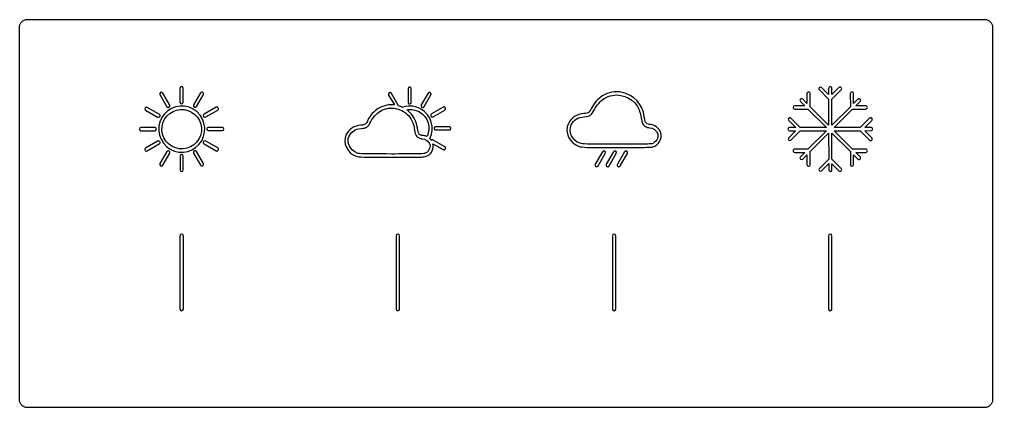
# Model space of a CAD drawing. Extents: x 30 to 180, y 119 to 178.
import ezdxf

# ---------------------------------------------------------------- set-up
doc = ezdxf.new("R2010")
doc.units = 0
doc.layers.add('Ebene_1', color=7, linetype='CONTINUOUS')

msp = doc.modelspace()

# ---------------------------------------------------------------- linework, layer by layer
at = {"layer": 'Ebene_1', "color": 1}
for p, q in [((30, 119.78286), (30, 177.21714)), ((31.196548, 178.41369), (178.80345, 178.41369)), ((31.196548, 178.41369), (31.196548, 178.41369)), ((180, 177.21714), (180, 119.78286)), ((178.80345, 118.58631), (31.196548, 118.58631))]:
    msp.add_line(p, q, dxfattribs=at)
at = {"layer": 'Ebene_1', "color": 7}
for p, q in [((54.993051, 168.05392), (54.993051, 168.05392)), ((154.97808, 168.03341), (154.97762, 168.03437)), ((51.65381, 166.82127), (52.723252, 164.96802)), ((51.856136, 167.19534), (51.856134, 167.19531)), ((53.155108, 165.21797), (52.085667, 167.07122)), ((54.743117, 167.80399), (54.743117, 165.6651)), ((55.242984, 165.6651), (55.242984, 167.80399)), ((57.917439, 167.08819), (56.847997, 165.23494)), ((57.281552, 164.985), (58.350994, 166.83825)), ((58.107864, 167.2123), (58.107864, 167.21231)), ((86.902688, 166.76202), (87.787907, 165.22879)), ((87.116642, 167.13469), (87.116128, 167.13422)), ((88.373953, 165.21482), (87.335773, 167.01316)), ((89.901432, 167.72131), (89.901432, 165.64495)), ((90.147011, 167.96914), (90.146951, 167.96771)), ((90.401851, 165.64505), (90.401851, 167.72141)), ((92.984465, 167.03022), (91.945769, 165.23188)), ((92.379249, 164.98088), (93.417429, 166.77922)), ((93.193905, 167.15145), (93.193795, 167.15122)), ((121.31348, 167.20375), (121.31354, 167.20389)), ((121.40604, 166.71145), (121.40604, 166.71139)), ((151.39464, 166.98795), (151.39517, 165.46866)), ((151.89485, 164.9679), (151.89585, 166.98793)), ((153.30323, 167.57084), (154.73002, 166.14405)), ((154.72899, 166.8515), (153.65618, 167.92534)), ((154.72699, 167.78375), (154.72899, 166.8515)), ((155.23019, 166.83555), (155.22819, 167.78278)), ((156.31746, 167.92437), (155.23019, 166.83555)), ((155.2307, 166.13017), (156.67144, 167.56987)), ((158.07894, 166.98696), (158.07994, 164.96797)), ((158.57964, 165.46873), (158.58017, 166.9875)), ((88.405492, 165.09702), (88.405492, 165.09802)), ((151.05255, 165.10584), (149.51311, 165.10684)), ((150.38386, 165.77608), (151.05255, 165.10584)), ((151.39517, 165.46866), (150.73681, 166.12908)), ((154.73002, 166.14405), (154.73602, 162.12001)), ((155.2367, 162.11697), (155.2307, 166.13017)), ((159.23697, 166.12812), (158.57964, 165.46873)), ((158.92278, 165.10487), (159.59147, 165.77512)), ((160.4617, 165.10587), (158.92278, 165.10487)), ((49.445212, 164.43074), (51.298458, 163.3613)), ((49.582933, 164.89659), (49.582933, 164.8966)), ((51.548393, 163.79314), (49.695147, 164.86259)), ((56.540462, 164.14236), (56.540462, 164.14236)), ((56.790396, 164.57526), (56.790396, 164.57526)), ((60.307955, 164.8796), (58.45641, 163.81015)), ((58.706346, 163.37831), (60.557891, 164.44775)), ((60.42017, 164.91361), (60.420171, 164.9136)), ((87.347129, 164.7611), (87.347122, 164.76073)), ((90.174842, 164.5556), (90.174857, 164.55557)), ((95.307358, 164.88858), (93.509017, 163.8504)), ((93.759677, 163.41752), (95.558015, 164.4557)), ((95.424206, 164.9199), (95.424148, 164.9204)), ((149.51414, 164.60661), (151.5502, 164.60661)), ((151.5502, 164.60661), (154.38516, 161.76389)), ((154.73602, 162.12001), (151.89485, 164.9679)), ((158.07994, 164.96797), (155.2367, 162.11697)), ((155.59068, 161.76447), (158.42461, 164.60565)), ((158.42461, 164.60565), (160.46067, 164.60565)), ((90.635312, 162.48305), (90.635841, 162.48205)), ((148.57673, 162.84516), (149.66349, 161.75737)), ((150.37094, 161.75789), (148.92968, 163.19811)), ((161.0441, 163.19778), (159.61679, 161.77047)), ((160.32528, 161.77151), (161.39859, 162.84482)), ((50.868303, 161.75629), (48.729419, 161.75629)), ((48.729419, 161.25642), (50.868303, 161.25642)), ((61.275385, 161.77329), (59.1365, 161.77329)), ((59.1365, 161.27342), (61.275385, 161.27342)), ((91.934426, 160.55892), (91.933897, 160.55892)), ((92.077065, 160.53152), (92.076536, 160.53152)), ((96.249902, 161.87466), (94.173063, 161.87356)), ((94.173087, 161.37416), (96.249963, 161.37416)), ((149.64902, 161.25563), (148.57673, 160.18231)), ((149.66349, 161.75737), (148.71729, 161.75537)), ((148.71833, 161.25463), (149.64902, 161.25563)), ((148.92968, 159.82936), (150.35854, 161.25666)), ((150.35854, 161.25666), (154.3831, 161.26166)), ((154.38516, 161.76389), (150.37094, 161.75789)), ((154.3831, 161.26166), (151.5502, 158.42101)), ((151.89484, 158.05972), (154.73756, 160.90967)), ((154.73756, 160.90967), (154.74356, 156.897)), ((155.24427, 156.88408), (155.23827, 160.90864)), ((155.23827, 160.90864), (158.07944, 158.05972)), ((155.58965, 161.26373), (159.60439, 161.26873)), ((158.42513, 158.42101), (155.58965, 161.26373)), ((159.61679, 161.77047), (155.59068, 161.76447)), ((159.60439, 161.26873), (161.0441, 159.82902)), ((160.31132, 161.26924), (161.25648, 161.27124)), ((161.39859, 160.18197), (160.31132, 161.26924)), ((161.25648, 161.77251), (160.32528, 161.77151)), ((51.29846, 159.65141), (49.445214, 158.58198)), ((49.695149, 158.14843), (51.548395, 159.21786)), ((51.410675, 159.68373), (51.410675, 159.68371)), ((58.456408, 159.23486), (60.307953, 158.16541)), ((58.555025, 159.7007), (58.555024, 159.70071)), ((60.55789, 158.59896), (58.706345, 159.6684)), ((93.746715, 159.25847), (95.307344, 158.35775)), ((95.558034, 158.79135), (93.759695, 159.82953)), ((52.723249, 158.04299), (51.653807, 156.19145)), ((52.085662, 155.9415), (53.155103, 157.79305)), ((52.913673, 158.16709), (52.913675, 158.16711)), ((55.010053, 157.61283), (55.010053, 157.61283)), ((56.847999, 157.81007), (57.917441, 155.95852)), ((57.052024, 158.18584), (57.052024, 158.18581)), ((58.350996, 156.20847), (57.281554, 158.06002)), ((119.87106, 158.01262), (118.76214, 156.0928)), ((119.195, 155.84337), (120.30391, 157.76319)), ((120.06705, 158.13645), (120.06712, 158.13652)), ((121.57128, 158.01262), (120.46237, 156.0928)), ((120.8953, 155.84337), (122.00422, 157.76319)), ((121.76735, 158.13645), (121.76734, 158.13652)), ((123.27151, 158.01262), (122.1626, 156.0928)), ((122.59553, 155.84337), (123.70444, 157.76319)), ((123.46764, 158.13645), (123.46757, 158.13652)), ((149.35446, 158.36571), (149.35446, 158.36518)), ((149.51361, 157.92076), (151.05201, 157.92129)), ((151.5502, 158.42101), (149.51363, 158.42201)), ((151.05201, 157.92129), (150.38384, 157.25156)), ((150.73679, 156.89906), (151.39515, 157.55949)), ((151.39515, 157.55949), (151.39462, 156.03968)), ((151.89484, 156.04072), (151.89484, 158.05972)), ((158.07944, 158.05972), (158.07944, 156.04072)), ((160.46118, 158.42201), (158.42513, 158.42101)), ((158.57967, 156.03968), (158.57914, 157.55897)), ((158.57914, 157.55897), (159.23698, 156.89906)), ((159.59148, 157.25156), (158.9233, 157.92129)), ((158.9233, 157.92129), (160.46119, 157.92076)), ((160.61983, 158.36518), (160.61983, 158.36571)), ((54.760119, 157.36291), (54.760119, 155.22402)), ((55.259986, 155.22402), (55.259986, 157.36291)), ((154.74356, 156.897), (153.30386, 155.45729)), ((153.65681, 155.10279), (154.74459, 156.19213)), ((154.74459, 156.19213), (154.74659, 155.24387)), ((156.67209, 155.45729), (155.24427, 156.88408)), ((155.2463, 155.24542), (155.2453, 156.17714)), ((155.2453, 156.17714), (156.31811, 155.10279)), ((54.740399, 145.05638), (54.740399, 133.76537)), ((55.002118, 145.3181), (55.002118, 145.3181)), ((55.263836, 133.76537), (55.263836, 145.05638)), ((88.068525, 145.05638), (88.068525, 133.76537)), ((88.330243, 145.3181), (88.330243, 145.3181)), ((88.591961, 133.76537), (88.591961, 145.05638)), ((121.39665, 145.05638), (121.39665, 133.76537)), ((121.65837, 145.3181), (121.65837, 145.3181)), ((121.92009, 133.76537), (121.92009, 145.05638)), ((154.72477, 145.05638), (154.72477, 133.76537)), ((154.98649, 145.3181), (154.98649, 145.3181)), ((155.24821, 133.76537), (155.24821, 145.05638))]:
    msp.add_line(p, q, dxfattribs=at)
at = {"layer": 'Ebene_1', "color": 1}
for points in [[(30, 177.21714), (30, 177.88003), (30.53366, 178.41369), (31.196548, 178.41369)], [(178.80345, 178.41369), (179.46634, 178.41369), (180, 177.88003), (180, 177.21714)], [(31.196548, 118.58631), (30.53366, 118.58631), (30, 119.11997), (30, 119.78286)], [(180, 119.78286), (180, 119.11997), (179.46634, 118.58631), (178.80345, 118.58631)]]:
    msp.add_open_spline(points, degree=3, dxfattribs=at)
at = {"layer": 'Ebene_1', "color": 7}
for points in [[(54.993051, 168.05392), (54.855033, 168.053884), (54.743156, 167.942008), (54.743117, 167.80399)], [(55.242984, 167.80399), (55.242945, 167.942008), (55.131069, 168.053883), (54.993051, 168.05392)], [(153.65618, 167.92534), (153.558618, 168.022569), (153.400792, 168.022569), (153.30323, 167.92534)], [(154.97762, 168.03437), (154.911099, 168.034538), (154.847254, 168.008187), (154.800216, 167.961151)], [(155.155151, 167.960003), (155.108225, 168.007027), (155.044512, 168.033439), (154.97808, 168.03341)], [(51.74392, 167.16301), (51.624713, 167.09349), (51.58438, 166.94053), (51.65381, 166.82127)], [(51.856134, 167.19531), (51.816704, 167.193552), (51.778251, 167.182484), (51.74392, 167.16301)], [(52.085667, 167.07122), (52.03853, 167.152408), (51.949882, 167.200345), (51.856136, 167.19534)], [(58.107864, 167.21231), (58.028163, 167.203853), (57.957348, 167.157696), (57.917439, 167.08819)], [(58.259184, 167.18), (58.213429, 167.206498), (58.160451, 167.217806), (58.107864, 167.2123)], [(58.375957, 167.028163), (58.358734, 167.092271), (58.316723, 167.146898), (58.259184, 167.18)], [(58.350994, 166.83825), (58.384198, 166.89573), (58.393179, 166.964055), (58.375957, 167.028163)], [(86.871148, 166.89742), (86.870401, 166.885024), (86.870578, 166.87259), (86.871678, 166.86022)], [(86.873248, 166.91602), (86.872316, 166.909848), (86.871616, 166.903644), (86.871148, 166.89742)], [(86.871678, 166.86022), (86.872969, 166.847669), (86.875209, 166.835233), (86.878378, 166.82302)], [(86.876348, 166.93462), (86.875081, 166.928461), (86.874047, 166.922257), (86.873248, 166.91602)], [(86.893418, 166.98782), (86.885758, 166.97078), (86.880033, 166.952935), (86.876348, 166.93462)], [(86.878378, 166.82302), (86.879883, 166.816924), (86.881618, 166.810886), (86.883578, 166.80492)], [(86.883578, 166.80492), (86.88559, 166.798971), (86.887824, 166.7931), (86.890278, 166.78732)], [(86.890278, 166.78732), (86.893936, 166.77866), (86.898079, 166.770213), (86.902688, 166.76202)], [(86.934238, 167.05032), (86.91758, 167.031647), (86.90382, 167.010579), (86.893418, 166.98782)], [(86.947148, 167.06422), (86.94267, 167.059752), (86.938364, 167.055115), (86.934238, 167.05032)], [(86.976088, 167.08802), (86.96586, 167.080822), (86.956186, 167.072866), (86.947148, 167.06422)], [(86.991588, 167.09832), (86.986295, 167.09508), (86.981125, 167.091644), (86.976088, 167.08802)], [(87.025178, 167.11482), (87.013585, 167.110167), (87.002357, 167.104651), (86.991588, 167.09832)], [(87.042748, 167.12182), (87.036805, 167.119709), (87.030944, 167.117374), (87.025178, 167.11482)], [(87.116128, 167.13422), (87.091186, 167.13377), (87.066452, 167.129591), (87.042748, 167.12182)], [(87.135242, 167.13416), (87.129051, 167.134567), (87.122846, 167.134744), (87.116642, 167.13469)], [(87.242213, 167.10316), (87.20934, 167.121405), (87.172776, 167.132001), (87.135242, 167.13416)], [(87.273733, 167.08246), (87.263762, 167.090144), (87.253226, 167.097063), (87.242213, 167.10316)], [(87.301633, 167.05766), (87.292964, 167.06661), (87.283638, 167.0749), (87.273733, 167.08246)], [(87.314043, 167.04316), (87.310092, 167.04815), (87.305953, 167.052986), (87.301633, 167.05766)], [(87.325423, 167.02866), (87.321809, 167.033632), (87.318013, 167.038468), (87.314043, 167.04316)], [(87.335773, 167.01316), (87.332517, 167.018454), (87.329064, 167.023624), (87.325423, 167.02866)], [(89.901961, 167.73031), (89.901731, 167.727313), (89.901554, 167.724313), (89.901432, 167.72131)], [(89.903561, 167.74891), (89.902796, 167.742732), (89.902263, 167.736528), (89.901961, 167.73031)], [(89.906661, 167.76751), (89.905394, 167.761351), (89.90436, 167.755147), (89.903561, 167.74891)], [(89.917011, 167.80321), (89.91268, 167.791583), (89.90922, 167.77965), (89.906661, 167.76751)], [(89.923711, 167.82081), (89.921257, 167.81503), (89.919023, 167.809159), (89.917011, 167.80321)], [(89.932511, 167.83791), (89.929359, 167.832325), (89.926424, 167.826621), (89.923711, 167.82081)], [(89.942311, 167.85391), (89.938845, 167.848701), (89.935576, 167.843364), (89.932511, 167.83791)], [(89.953161, 167.86941), (89.94935, 167.864382), (89.945731, 167.859212), (89.942311, 167.85391)], [(89.964541, 167.88391), (89.960571, 167.879218), (89.956775, 167.874382), (89.953161, 167.86941)], [(89.991931, 167.90981), (89.982162, 167.901878), (89.973006, 167.89322), (89.964541, 167.88391)], [(90.006401, 167.92121), (90.001439, 167.917589), (89.996613, 167.913786), (89.991931, 167.90981)], [(90.055491, 167.94861), (90.03815, 167.941351), (90.021682, 167.93216), (90.006401, 167.92121)], [(90.128351, 167.96671), (90.103292, 167.964378), (90.078728, 167.958276), (90.055491, 167.94861)], [(90.146951, 167.96771), (90.140741, 167.967608), (90.134536, 167.967274), (90.128351, 167.96671)], [(90.165611, 167.96861), (90.15942, 167.969017), (90.153215, 167.969194), (90.147011, 167.96914)], [(90.184211, 167.96661), (90.178038, 167.967508), (90.171834, 167.968176), (90.165611, 167.96861)], [(90.202811, 167.96261), (90.196664, 167.964179), (90.19046, 167.965513), (90.184211, 167.96661)], [(90.220911, 167.95861), (90.214929, 167.960167), (90.208892, 167.961501), (90.202811, 167.96261)], [(90.238481, 167.95261), (90.232701, 167.954827), (90.22684, 167.956828), (90.220911, 167.95861)], [(90.273101, 167.93661), (90.261985, 167.942817), (90.250412, 167.948166), (90.238481, 167.95261)], [(90.289111, 167.92661), (90.283902, 167.930144), (90.278562, 167.933479), (90.273101, 167.93661)], [(90.332001, 167.89091), (90.319081, 167.904373), (90.304695, 167.916348), (90.289111, 167.92661)], [(90.366111, 167.84651), (90.356439, 167.86254), (90.344997, 167.877434), (90.332001, 167.89091)], [(90.389371, 167.79531), (90.383568, 167.813197), (90.375765, 167.830372), (90.366111, 167.84651)], [(90.400751, 167.74001), (90.399058, 167.758814), (90.39524, 167.777365), (90.389371, 167.79531)], [(90.401851, 167.72141), (90.401716, 167.727622), (90.401349, 167.733826), (90.400751, 167.74001)], [(92.999965, 167.05292), (92.994386, 167.045643), (92.989212, 167.038065), (92.984465, 167.03022)], [(93.011845, 167.06792), (93.007695, 167.063073), (93.003732, 167.05807), (92.999965, 167.05292)], [(93.085745, 167.12422), (93.057811, 167.110235), (93.032745, 167.091139), (93.011845, 167.06792)], [(93.102815, 167.13222), (93.097026, 167.129769), (93.091332, 167.1271), (93.085745, 167.12422)], [(93.120385, 167.13922), (93.114442, 167.137109), (93.108581, 167.134774), (93.102815, 167.13222)], [(93.138485, 167.14422), (93.132391, 167.142781), (93.126354, 167.141113), (93.120385, 167.13922)], [(93.156585, 167.14822), (93.150504, 167.147111), (93.144467, 167.145777), (93.138485, 167.14422)], [(93.193795, 167.15122), (93.181334, 167.151149), (93.168896, 167.150146), (93.156585, 167.14822)], [(93.213035, 167.15092), (93.206667, 167.151341), (93.200286, 167.151518), (93.193905, 167.15145)], [(93.351529, 167.09972), (93.311571, 167.13034), (93.263301, 167.148185), (93.213035, 167.15092)], [(93.365999, 167.08732), (93.361335, 167.091636), (93.356508, 167.095772), (93.351529, 167.09972)], [(93.391819, 167.06042), (93.383894, 167.070017), (93.375263, 167.079008), (93.365999, 167.08732)], [(93.403199, 167.04592), (93.399585, 167.050892), (93.395789, 167.055728), (93.391819, 167.06042)], [(93.413549, 167.02992), (93.410304, 167.035383), (93.406851, 167.04072), (93.403199, 167.04592)], [(93.430619, 166.99632), (93.425782, 167.007934), (93.420076, 167.019165), (93.413549, 167.02992)], [(93.417429, 166.77922), (93.420398, 166.784616), (93.423166, 166.79012), (93.425729, 166.79572)], [(93.425729, 166.79572), (93.428554, 166.801484), (93.431156, 166.807355), (93.433529, 166.81332)], [(93.437319, 166.97872), (93.435307, 166.984669), (93.433073, 166.99054), (93.430619, 166.99632)], [(93.433529, 166.81332), (93.435657, 166.819279), (93.437559, 166.825317), (93.439229, 166.83142)], [(93.449729, 166.90532), (93.449278, 166.930269), (93.445095, 166.95501), (93.437319, 166.97872)], [(93.439229, 166.83142), (93.441009, 166.837228), (93.442577, 166.843098), (93.443929, 166.84902)], [(93.443929, 166.84902), (93.445196, 166.855179), (93.44623, 166.861383), (93.447029, 166.86762)], [(93.447029, 166.86762), (93.447794, 166.873798), (93.448327, 166.880002), (93.448629, 166.88622)], [(93.448629, 166.88622), (93.449239, 166.89257), (93.449606, 166.898942), (93.449729, 166.90532)], [(119.86427, 166.65493), (119.2552, 166.29798), (118.49359, 165.42393), (118.17345, 164.73981)], [(121.31354, 167.20389), (120.81797, 167.11019), (120.32489, 166.92483), (119.86427, 166.65493)], [(120.11832, 166.22365), (120.53065, 166.46525), (120.96944, 166.62892), (121.40604, 166.71145)], [(122.77843, 167.20075), (122.3076, 167.29915), (121.80904, 167.29755), (121.31348, 167.20375)], [(121.40604, 166.71139), (121.84263, 166.79389), (122.2766, 166.79499), (122.6765, 166.71139)], [(122.6765, 166.71139), (124.49301, 166.33165), (125.57027, 165.17346), (125.82758, 163.32348)], [(126.3232, 163.39249), (126.04254, 165.4103), (124.7627, 166.78594), (122.77843, 167.20075)], [(151.467681, 167.165688), (151.420628, 167.118538), (151.394336, 167.054561), (151.39464, 166.98795)], [(151.64527, 167.23909), (151.578659, 167.239259), (151.514735, 167.212837), (151.467681, 167.165688)], [(151.83905, 167.14709), (151.791564, 167.205318), (151.720406, 167.239101), (151.64527, 167.23909)], [(151.89585, 166.98793), (151.895965, 167.045968), (151.875884, 167.102238), (151.83905, 167.14709)], [(153.30323, 167.92534), (153.256056, 167.878418), (153.229532, 167.814626), (153.229532, 167.74809)], [(153.229532, 167.74809), (153.229532, 167.681554), (153.256056, 167.617762), (153.30323, 167.57084)], [(154.800216, 167.961151), (154.753178, 167.914114), (154.726825, 167.850271), (154.72699, 167.78375)], [(155.22819, 167.78278), (155.228357, 167.849212), (155.202077, 167.912979), (155.155151, 167.960003)], [(156.49445, 167.997807), (156.428041, 167.997807), (156.364361, 167.971385), (156.31746, 167.92437)], [(156.67144, 167.92437), (156.624539, 167.971385), (156.560859, 167.997807), (156.49445, 167.997807)], [(156.74434, 167.72232), (156.751686, 167.797209), (156.72491, 167.871423), (156.67144, 167.92437)], [(156.67144, 167.56987), (156.712698, 167.610685), (156.738472, 167.664582), (156.74434, 167.72232)], [(158.13524, 167.14613), (158.098584, 167.101207), (158.078681, 167.04494), (158.07894, 166.98696)], [(158.32954, 167.23813), (158.254221, 167.238298), (158.182841, 167.2045), (158.13524, 167.14613)], [(158.506947, 167.164907), (158.459909, 167.211946), (158.396063, 167.238298), (158.32954, 167.23813)], [(158.58017, 166.9875), (158.580338, 167.054023), (158.553986, 167.117869), (158.506947, 167.164907)], [(56.790396, 164.57526), (55.095074, 165.55406), (52.919702, 164.97117), (51.940907, 163.27585)], [(53.064998, 164.87622), (53.184211, 164.94574), (53.224545, 165.098708), (53.155108, 165.21797)], [(54.743117, 165.6651), (54.743161, 165.527086), (54.855037, 165.415216), (54.993051, 165.41518)], [(54.993051, 165.41518), (55.131065, 165.415217), (55.24294, 165.527086), (55.242984, 165.6651)], [(56.847997, 165.23494), (56.780007, 165.115616), (56.821, 164.963789), (56.939807, 164.8949)], [(86.651024, 165.19619), (86.184953, 165.10809), (85.720294, 164.93263), (85.287282, 164.6789)], [(87.787907, 165.22879), (87.417228, 165.27789), (87.034048, 165.26859), (86.651024, 165.19619)], [(88.386363, 165.18952), (88.382705, 165.19818), (88.378562, 165.206627), (88.373953, 165.21482)], [(88.393063, 165.17192), (88.391051, 165.177869), (88.388817, 165.18374), (88.386363, 165.18952)], [(88.398263, 165.15382), (88.396758, 165.159916), (88.395023, 165.165954), (88.393063, 165.17192)], [(88.401863, 165.13522), (88.400898, 165.141463), (88.399698, 165.147668), (88.398263, 165.15382)], [(88.404963, 165.11662), (88.404164, 165.122857), (88.40313, 165.129061), (88.401863, 165.13522)], [(88.405492, 165.09802), (88.405547, 165.104224), (88.40537, 165.110429), (88.404963, 165.11662)], [(89.041111, 164.8619), (88.840377, 164.9539), (88.628274, 165.0324), (88.405492, 165.09702)], [(90.130967, 165.05206), (89.759516, 165.04706), (89.391877, 164.98306), (89.041111, 164.8619)], [(89.901432, 165.64495), (89.901567, 165.638738), (89.901934, 165.632534), (89.902532, 165.62635)], [(89.902532, 165.62635), (89.904225, 165.607546), (89.908043, 165.588995), (89.913912, 165.57105)], [(89.913912, 165.57105), (89.919715, 165.553163), (89.927518, 165.535988), (89.937172, 165.51985)], [(89.937172, 165.51985), (89.943633, 165.509155), (89.950887, 165.49896), (89.958872, 165.48935)], [(89.958872, 165.48935), (89.974695, 165.469978), (89.993336, 165.45309), (90.014172, 165.43925)], [(90.014172, 165.43925), (90.035192, 165.425374), (90.058188, 165.414754), (90.082382, 165.40775)], [(90.082382, 165.40775), (90.088364, 165.406193), (90.094401, 165.404859), (90.100482, 165.40375)], [(90.100482, 165.40375), (90.118839, 165.399997), (90.13756, 165.39832), (90.156292, 165.39875)], [(90.175927, 165.05606), (90.16085, 165.056085), (90.145802, 165.054746), (90.130967, 165.05206)], [(90.156292, 165.39875), (90.162502, 165.398852), (90.168707, 165.399186), (90.174892, 165.39975)], [(90.174892, 165.39975), (90.199951, 165.402082), (90.224515, 165.408184), (90.247752, 165.41785)], [(91.899335, 164.59356), (91.375254, 164.89613), (90.781076, 165.05553), (90.175927, 165.05606)], [(90.247752, 165.41785), (90.27656, 165.429925), (90.30285, 165.447291), (90.325262, 165.46905)], [(90.325262, 165.46905), (90.338712, 165.481975), (90.350673, 165.496365), (90.360922, 165.51195)], [(90.360922, 165.51195), (90.367952, 165.522496), (90.37417, 165.533561), (90.379522, 165.54505)], [(90.379522, 165.54505), (90.381976, 165.55083), (90.38421, 165.556701), (90.386222, 165.56265)], [(90.386222, 165.56265), (90.38835, 165.568609), (90.390252, 165.574647), (90.391922, 165.58075)], [(90.391922, 165.58075), (90.393702, 165.586558), (90.39527, 165.592428), (90.396622, 165.59835)], [(90.396622, 165.59835), (90.399143, 165.610779), (90.400714, 165.623382), (90.401322, 165.63605)], [(90.401322, 165.63605), (90.401552, 165.639047), (90.401729, 165.642047), (90.401851, 165.64505)], [(91.919369, 165.16168), (91.91555, 165.143334), (91.913806, 165.124616), (91.914169, 165.10588)], [(91.914169, 165.10588), (91.914462, 165.087068), (91.916877, 165.06835), (91.921369, 165.05008)], [(91.924069, 165.17978), (91.922277, 165.173807), (91.920709, 165.16777), (91.919369, 165.16168)], [(91.921369, 165.05008), (91.924427, 165.037899), (91.928398, 165.025965), (91.933249, 165.01438)], [(91.930269, 165.19788), (91.927972, 165.191928), (91.925904, 165.18589), (91.924069, 165.17978)], [(91.937469, 165.21488), (91.934861, 165.209304), (91.932459, 165.203633), (91.930269, 165.19788)], [(91.933249, 165.01438), (91.935634, 165.008584), (91.938236, 165.00288), (91.941049, 164.99728)], [(91.945769, 165.23188), (91.942789, 165.22632), (91.94002, 165.220649), (91.937469, 165.21488)], [(118.6267, 164.52656), (118.87679, 165.06098), (119.68661, 165.97066), (120.11832, 166.22365)], [(149.51311, 165.10684), (149.375351, 165.10662), (149.26373, 164.994999), (149.26351, 164.85724)], [(150.38386, 166.13058), (150.336686, 166.083658), (150.310162, 166.019866), (150.310162, 165.95333)], [(150.310162, 165.95333), (150.310162, 165.886794), (150.336686, 165.823002), (150.38386, 165.77608)], [(150.57248, 166.20298), (150.502221, 166.206458), (150.433747, 166.180176), (150.38386, 166.13058)], [(150.73681, 166.12908), (150.693123, 166.173283), (150.634538, 166.199629), (150.57248, 166.20298)], [(159.42559, 166.20202), (159.355106, 166.205105), (159.286599, 166.178265), (159.23697, 166.12812)], [(159.59147, 166.12962), (159.54716, 166.173624), (159.487985, 166.199451), (159.42559, 166.20202)], [(159.665168, 165.95237), (159.665168, 166.018906), (159.638644, 166.082698), (159.59147, 166.12962)], [(159.59147, 165.77512), (159.638644, 165.822042), (159.665168, 165.885834), (159.665168, 165.95237)], [(160.7113, 164.85627), (160.71108, 164.994029), (160.599459, 165.10565), (160.4617, 165.10587)], [(49.353402, 164.77079), (49.285405, 164.651464), (49.326399, 164.499629), (49.445212, 164.43074)], [(49.582933, 164.8966), (49.488828, 164.901267), (49.400091, 164.852629), (49.353402, 164.77079)], [(49.695147, 164.86259), (49.660967, 164.882659), (49.622504, 164.894312), (49.582933, 164.89659)], [(51.665161, 163.641308), (51.647939, 163.705413), (51.605929, 163.760038), (51.548393, 163.79314)], [(51.640203, 163.4514), (51.673404, 163.508879), (51.682383, 163.577202), (51.665161, 163.641308)], [(52.373805, 163.02592), (53.217487, 164.48722), (55.079155, 164.98605), (56.540462, 164.14236)], [(52.723252, 164.96802), (52.756356, 164.910484), (52.810982, 164.868475), (52.875089, 164.851255)], [(52.875089, 164.851255), (52.939196, 164.834034), (53.00752, 164.843016), (53.064998, 164.87622)], [(56.540462, 164.14236), (58.001762, 163.29868), (58.500595, 161.43701), (57.656913, 159.97572)], [(58.089811, 159.72578), (59.068605, 161.4211), (58.485718, 163.59647), (56.790396, 164.57526)], [(56.939807, 164.8949), (57.059065, 164.825465), (57.212029, 164.865793), (57.281552, 164.985)], [(58.45641, 163.81015), (58.337603, 163.741261), (58.29661, 163.589434), (58.3646, 163.47011)], [(60.420171, 164.9136), (60.380599, 164.911323), (60.342136, 164.899669), (60.307955, 164.8796)], [(60.649701, 164.78949), (60.602564, 164.870678), (60.513916, 164.918615), (60.42017, 164.91361)], [(60.557891, 164.44775), (60.615427, 164.480852), (60.657437, 164.535477), (60.674659, 164.599582)], [(60.674659, 164.599582), (60.691881, 164.663688), (60.682902, 164.732011), (60.649701, 164.78949)], [(85.287282, 164.6789), (84.711139, 164.34126), (83.99982, 163.52304), (83.697716, 162.87746)], [(84.150426, 162.66665), (84.382479, 163.16253), (85.141227, 164.01373), (85.540004, 164.24743)], [(85.540004, 164.24743), (85.924716, 164.47285), (86.334892, 164.62574), (86.741998, 164.7027)], [(86.741998, 164.7027), (86.94555, 164.7412), (87.148509, 164.761), (87.347129, 164.7611)], [(87.347122, 164.76073), (87.54574, 164.76084), (87.740238, 164.74123), (87.926414, 164.70233)], [(87.926414, 164.70233), (88.275167, 164.62943), (88.592963, 164.52457), (88.882428, 164.39123)], [(88.882428, 164.39123), (88.894166, 164.382767), (88.906616, 164.375339), (88.919638, 164.36903)], [(88.919638, 164.36903), (89.735497, 163.97587), (90.314075, 163.34787), (90.632712, 162.48905)], [(89.712855, 164.4719), (89.8672, 164.5019), (90.016928, 164.5557), (90.174842, 164.5556)], [(91.153075, 162.49373), (90.876511, 163.32142), (90.385593, 163.99215), (89.712855, 164.4719)], [(90.174857, 164.55557), (90.692416, 164.55504), (91.200964, 164.4185), (91.649184, 164.15973)], [(91.649184, 164.15973), (92.992008, 163.38439), (93.48081, 161.72553), (92.830509, 160.34859)], [(93.256875, 160.05844), (94.068654, 161.67832), (93.488566, 163.67594), (91.899335, 164.59356)], [(91.941049, 164.99728), (91.949419, 164.980521), (91.959647, 164.964755), (91.971539, 164.95028)], [(91.971539, 164.95028), (91.975502, 164.945494), (91.979641, 164.940858), (91.983949, 164.93638)], [(91.983949, 164.93638), (91.988431, 164.931905), (91.993081, 164.927602), (91.997889, 164.92348)], [(91.997889, 164.92348), (92.002389, 164.919344), (92.007038, 164.915375), (92.011829, 164.91158)], [(92.011829, 164.91158), (92.016856, 164.907752), (92.022026, 164.904116), (92.027329, 164.90068)], [(92.027329, 164.90068), (92.048222, 164.887025), (92.071042, 164.876576), (92.095029, 164.86968)], [(92.095029, 164.86968), (92.101162, 164.867775), (92.107367, 164.866107), (92.113629, 164.86468)], [(92.113629, 164.86468), (92.119624, 164.863459), (92.125661, 164.862458), (92.131729, 164.86168)], [(92.131729, 164.86168), (92.137902, 164.860782), (92.144106, 164.860114), (92.150329, 164.85968)], [(92.150329, 164.85968), (92.169159, 164.858552), (92.188056, 164.859558), (92.206659, 164.86268)], [(92.206659, 164.86268), (92.218923, 164.864776), (92.231013, 164.867784), (92.242829, 164.87168)], [(92.242829, 164.87168), (92.254716, 164.875639), (92.266289, 164.880486), (92.277449, 164.88618)], [(92.277449, 164.88618), (92.283073, 164.888971), (92.288591, 164.891973), (92.293989, 164.89518)], [(92.293989, 164.89518), (92.310058, 164.905003), (92.324966, 164.91661), (92.338429, 164.92978)], [(92.338429, 164.92978), (92.347395, 164.938609), (92.355682, 164.948103), (92.363219, 164.95818)], [(92.363219, 164.95818), (92.368979, 164.965444), (92.374331, 164.973022), (92.379249, 164.98088)], [(93.389167, 163.669), (93.384363, 163.631619), (93.388072, 163.593636), (93.400017, 163.55789)], [(93.392767, 163.6871), (93.391345, 163.681113), (93.390144, 163.675076), (93.389167, 163.669)], [(93.403117, 163.7233), (93.398762, 163.711511), (93.395302, 163.69941), (93.392767, 163.6871)], [(93.400017, 163.55789), (93.402029, 163.551941), (93.404263, 163.54607), (93.406717, 163.54029)], [(93.410317, 163.7404), (93.407706, 163.734791), (93.405305, 163.729087), (93.403117, 163.7233)], [(93.406717, 163.54029), (93.416185, 163.51713), (93.429075, 163.495523), (93.444957, 163.47619)], [(93.419117, 163.7569), (93.415979, 163.751512), (93.413044, 163.746008), (93.410317, 163.7404)], [(93.428917, 163.7734), (93.42544, 163.768027), (93.422171, 163.762523), (93.419117, 163.7569)], [(93.479047, 163.8292), (93.459626, 163.813227), (93.442726, 163.794415), (93.428917, 163.7734)], [(93.509017, 163.8504), (93.498521, 163.844077), (93.488504, 163.836992), (93.479047, 163.8292)], [(95.332678, 164.90098), (95.324011, 164.897326), (95.315558, 164.893186), (95.307358, 164.88858)], [(95.368338, 164.91288), (95.35617, 164.909814), (95.344249, 164.905836), (95.332678, 164.90098)], [(95.405548, 164.91988), (95.392986, 164.918491), (95.380547, 164.91615), (95.368338, 164.91288)], [(95.424148, 164.9204), (95.417944, 164.920458), (95.411739, 164.920284), (95.405548, 164.91988)], [(95.442806, 164.9199), (95.436608, 164.920131), (95.430404, 164.920131), (95.424206, 164.9199)], [(95.461406, 164.9179), (95.455233, 164.918798), (95.449029, 164.919466), (95.442806, 164.9199)], [(95.498616, 164.9109), (95.486407, 164.91417), (95.473968, 164.916511), (95.461406, 164.9179)], [(95.516186, 164.9049), (95.510406, 164.907117), (95.504545, 164.909118), (95.498616, 164.9109)], [(95.533256, 164.8979), (95.527654, 164.900443), (95.52196, 164.902777), (95.516186, 164.9049)], [(95.550326, 164.8899), (95.544739, 164.89278), (95.539045, 164.895449), (95.533256, 164.8979)], [(95.566336, 164.8799), (95.561127, 164.883434), (95.555787, 164.886769), (95.550326, 164.8899)], [(95.558015, 164.4557), (95.574059, 164.465366), (95.588966, 164.476805), (95.602455, 164.4898)], [(95.581316, 164.869), (95.576459, 164.872817), (95.571462, 164.876453), (95.566336, 164.8799)], [(95.609736, 164.8442), (95.600901, 164.85317), (95.5914, 164.861461), (95.581316, 164.869)], [(95.602455, 164.4898), (95.606923, 164.494105), (95.611229, 164.498575), (95.615365, 164.5032)], [(95.643846, 164.7998), (95.634174, 164.81583), (95.622732, 164.830724), (95.609736, 164.8442)], [(95.615365, 164.5032), (95.623664, 164.512455), (95.631262, 164.522315), (95.638095, 164.5327)], [(95.638095, 164.5327), (95.641572, 164.538073), (95.644841, 164.543577), (95.647895, 164.5492)], [(95.652646, 164.7833), (95.649919, 164.788908), (95.646984, 164.794412), (95.643846, 164.7998)], [(95.647895, 164.5492), (95.654059, 164.559987), (95.659411, 164.571218), (95.663905, 164.5828)], [(95.672276, 164.7306), (95.667735, 164.748849), (95.66115, 164.766527), (95.652646, 164.7833)], [(95.663905, 164.5828), (95.666033, 164.588759), (95.667935, 164.594797), (95.669605, 164.6009)], [(95.669605, 164.6009), (95.673121, 164.612921), (95.675728, 164.625189), (95.677405, 164.6376)], [(95.678476, 164.6939), (95.677324, 164.70627), (95.675252, 164.718538), (95.672276, 164.7306)], [(95.677405, 164.6376), (95.67817, 164.643778), (95.678703, 164.649982), (95.679005, 164.6562)], [(95.679005, 164.6562), (95.679778, 164.668762), (95.679601, 164.681365), (95.678476, 164.6939)], [(117.0065, 163.90068), (115.89518, 163.81668), (115.06938, 163.2917), (114.62085, 162.36514)], [(117.73114, 164.08262), (117.58843, 163.98066), (117.3888, 163.92959), (117.0065, 163.90068)], [(117.0441, 163.40196), (117.4561, 163.43316), (117.76608, 163.49146), (118.02283, 163.67488)], [(118.17345, 164.73981), (118.00074, 164.37076), (117.87384, 164.18458), (117.73114, 164.08262)], [(118.02283, 163.67488), (118.27958, 163.85831), (118.44269, 164.13334), (118.6267, 164.52656)], [(149.26351, 164.85724), (149.263342, 164.790717), (149.289694, 164.726871), (149.336733, 164.679833)], [(149.336733, 164.679833), (149.383771, 164.632794), (149.447617, 164.606442), (149.51414, 164.60661)], [(160.46067, 164.60565), (160.527191, 164.605482), (160.591036, 164.631833), (160.638074, 164.678869)], [(160.638074, 164.678869), (160.685112, 164.725906), (160.711465, 164.789749), (160.7113, 164.85627)], [(51.940907, 163.27585), (50.962112, 161.58053), (51.545003, 159.40515), (53.240325, 158.42636)], [(51.298458, 163.3613), (51.417716, 163.291865), (51.57068, 163.332193), (51.640203, 163.4514)], [(53.490259, 158.85926), (52.028951, 159.70294), (51.530119, 161.56461), (52.373805, 163.02592)], [(58.3646, 163.47011), (58.397704, 163.412574), (58.45233, 163.370565), (58.516437, 163.353345)], [(58.516437, 163.353345), (58.580544, 163.336124), (58.648868, 163.345106), (58.706346, 163.37831)], [(82.617679, 162.1018), (81.572619, 162.0228), (80.79104, 161.52571), (80.36872, 160.65331)], [(83.287921, 162.26768), (83.157857, 162.17478), (82.97485, 162.12881), (82.617679, 162.1018)], [(83.697716, 162.87746), (83.536299, 162.53253), (83.417988, 162.36061), (83.287921, 162.26768)], [(83.578883, 161.86308), (83.822996, 162.03749), (83.977703, 162.29756), (84.150426, 162.66665)], [(90.632712, 162.48905), (90.633506, 162.48705), (90.634612, 162.48505), (90.635312, 162.48305)], [(90.635841, 162.48205), (90.651771, 162.43885), (90.665671, 162.39415), (90.680281, 162.34975)], [(90.680281, 162.34975), (90.694911, 162.30485), (90.709351, 162.25995), (90.722651, 162.21385)], [(90.722651, 162.21385), (90.733311, 162.17725), (90.743311, 162.14015), (90.753141, 162.10274)], [(90.753141, 162.10274), (90.763431, 162.06324), (90.772721, 162.02274), (90.782081, 161.98234)], [(91.258496, 162.12785), (91.227756, 162.25291), (91.192746, 162.37499), (91.153075, 162.49373)], [(91.284846, 162.02089), (91.276746, 162.05699), (91.267406, 162.09229), (91.258496, 162.12785)], [(91.345826, 161.69222), (91.328576, 161.80385), (91.308666, 161.91361), (91.284846, 162.02089)], [(93.444957, 163.47619), (93.448908, 163.4712), (93.453047, 163.466364), (93.457367, 163.46169)], [(93.457367, 163.46169), (93.461694, 163.457394), (93.466177, 163.453258), (93.470807, 163.44929)], [(93.470807, 163.44929), (93.475471, 163.444974), (93.480298, 163.440838), (93.485277, 163.43689)], [(93.485277, 163.43689), (93.490304, 163.433062), (93.495474, 163.429426), (93.500777, 163.42599)], [(93.500777, 163.42599), (93.511329, 163.419133), (93.522384, 163.413082), (93.533847, 163.40789)], [(93.533847, 163.40789), (93.539446, 163.405348), (93.545136, 163.403013), (93.550907, 163.40089)], [(93.550907, 163.40089), (93.556687, 163.398673), (93.562548, 163.396672), (93.568477, 163.39489)], [(93.568477, 163.39489), (93.574624, 163.393321), (93.580828, 163.391987), (93.587077, 163.39089)], [(93.587077, 163.39089), (93.605434, 163.387137), (93.624155, 163.38546), (93.642887, 163.38589)], [(93.642887, 163.38589), (93.649091, 163.385836), (93.655296, 163.386013), (93.661487, 163.38642)], [(93.661487, 163.38642), (93.667722, 163.387186), (93.673927, 163.388187), (93.680087, 163.38942)], [(93.680087, 163.38942), (93.686336, 163.390517), (93.69254, 163.391851), (93.698687, 163.39342)], [(93.698687, 163.39342), (93.704781, 163.394859), (93.710818, 163.396527), (93.716787, 163.39842)], [(93.716787, 163.39842), (93.731651, 163.403427), (93.746011, 163.409822), (93.759677, 163.41752)], [(114.62085, 162.36514), (113.97606, 161.03318), (114.79156, 159.31689), (116.25833, 158.85175)], [(116.41044, 159.32863), (115.23558, 159.70119), (114.57436, 161.12458), (115.06939, 162.14718)], [(115.06939, 162.14718), (115.44971, 162.93282), (116.06084, 163.32762), (117.0441, 163.40196)], [(125.82758, 163.32348), (125.85388, 163.13454), (125.89048, 162.93967), (125.9311, 162.76981)], [(125.9311, 162.76981), (125.9717, 162.59995), (126.0065, 162.46915), (126.06598, 162.35416)], [(126.06598, 162.35416), (126.16398, 162.16471), (126.32412, 162.01992), (126.50516, 161.91028)], [(126.4189, 162.88587), (126.3824, 163.03861), (126.347, 163.22158), (126.3232, 163.39249)], [(126.5099, 162.58315), (126.5029, 162.59775), (126.4555, 162.73313), (126.4189, 162.88587)], [(126.76399, 162.3369), (126.64577, 162.4085), (126.54754, 162.51036), (126.5099, 162.58315)], [(127.10435, 162.22554), (127.01935, 162.22571), (126.88222, 162.26524), (126.76399, 162.3369)], [(128.86262, 160.91273), (128.66023, 161.66438), (127.89965, 162.2236), (127.10435, 162.22554)], [(148.57673, 163.19811), (148.479501, 163.100548), (148.479501, 162.942722), (148.57673, 162.84516)], [(148.76535, 163.27201), (148.694866, 163.275095), (148.626359, 163.248255), (148.57673, 163.19811)], [(148.92968, 163.19811), (148.885993, 163.242313), (148.827408, 163.268659), (148.76535, 163.27201)], [(161.23271, 163.27168), (161.162229, 163.274762), (161.093727, 163.247922), (161.0441, 163.19778)], [(161.39859, 163.19778), (161.354514, 163.242335), (161.295312, 163.26871), (161.23271, 163.27168)], [(161.39859, 162.84482), (161.495826, 162.942383), (161.495826, 163.100217), (161.39859, 163.19778)], [(48.729419, 161.75629), (48.591397, 161.756253), (48.479519, 161.644372), (48.479486, 161.50635)], [(48.479486, 161.50635), (48.479525, 161.368332), (48.591401, 161.256457), (48.729419, 161.25642)], [(51.118237, 161.50635), (51.118204, 161.644372), (51.006325, 161.756254), (50.868303, 161.75629)], [(50.868303, 161.25642), (51.006321, 161.256456), (51.118198, 161.368332), (51.118237, 161.50635)], [(59.1365, 161.77329), (58.998478, 161.773253), (58.8866, 161.661372), (58.886567, 161.52335)], [(58.886567, 161.52335), (58.886606, 161.385332), (58.998482, 161.273457), (59.1365, 161.27342)], [(61.525317, 161.52335), (61.525284, 161.661371), (61.413406, 161.773253), (61.275385, 161.77329)], [(61.275385, 161.27342), (61.413402, 161.273457), (61.525278, 161.385333), (61.525317, 161.52335)], [(80.36872, 160.65331), (79.759991, 159.39584), (80.529603, 157.78), (81.912813, 157.34137)], [(80.818329, 160.43629), (81.172429, 161.16777), (81.737383, 161.5333), (82.654392, 161.60263)], [(82.654392, 161.60263), (83.041258, 161.63193), (83.334771, 161.68863), (83.578883, 161.86308)], [(90.782081, 161.98234), (90.813541, 161.84762), (90.840491, 161.70887), (90.861141, 161.56479)], [(90.861141, 161.56479), (90.862241, 161.55779), (90.863741, 161.55119), (90.864741, 161.54409)], [(90.864741, 161.54409), (90.889451, 161.36654), (90.924731, 161.18182), (90.962931, 161.02216)], [(90.962931, 161.02216), (91.001121, 160.8625), (91.032191, 160.74081), (91.089536, 160.62993)], [(91.089536, 160.62993), (91.183206, 160.44879), (91.335001, 160.31061), (91.506565, 160.20671)], [(91.360806, 161.61262), (91.357006, 161.63992), (91.350006, 161.66522), (91.345826, 161.69222)], [(91.450206, 161.13823), (91.416106, 161.28083), (91.382996, 161.4531), (91.360806, 161.61262)], [(91.534436, 160.85918), (91.529036, 160.86968), (91.484296, 160.99564), (91.450206, 161.13823)], [(91.622286, 160.74756), (91.582016, 160.78706), (91.551116, 160.82696), (91.534436, 160.85918)], [(91.766982, 160.63542), (91.712602, 160.66832), (91.662559, 160.70802), (91.622286, 160.74756)], [(91.933897, 160.55892), (91.879557, 160.57672), (91.821221, 160.60252), (91.766982, 160.63542)], [(92.076536, 160.53152), (92.038856, 160.5316), (91.988716, 160.54152), (91.934426, 160.55892)], [(92.28584, 160.51292), (92.21739, 160.52432), (92.147876, 160.53132), (92.077065, 160.53152)], [(92.830509, 160.34859), (92.65935, 160.43219), (92.475782, 160.48817), (92.28584, 160.51292)], [(93.927053, 161.63746), (93.926646, 161.631269), (93.926469, 161.625064), (93.926524, 161.61886)], [(93.926524, 161.61886), (93.926659, 161.612648), (93.927026, 161.606444), (93.927624, 161.60026)], [(93.928653, 161.65656), (93.927876, 161.650216), (93.927342, 161.643845), (93.927053, 161.63746)], [(93.927624, 161.60026), (93.928257, 161.59403), (93.929125, 161.587825), (93.930224, 161.58166)], [(93.958113, 161.74496), (93.94284, 161.7176), (93.932847, 161.687612), (93.928653, 161.65656)], [(93.930224, 161.58166), (93.931201, 161.575584), (93.932402, 161.569547), (93.933824, 161.56356)], [(93.933824, 161.56356), (93.936882, 161.551379), (93.940853, 161.539445), (93.945704, 161.52786)], [(93.945704, 161.52786), (93.950541, 161.516246), (93.956247, 161.505015), (93.962774, 161.49426)], [(93.990663, 161.79096), (93.978114, 161.776902), (93.967195, 161.761471), (93.958113, 161.74496)], [(93.962774, 161.49426), (93.969235, 161.483565), (93.976489, 161.47337), (93.984474, 161.46376)], [(93.984474, 161.46376), (94.01674, 161.425), (94.059973, 161.396903), (94.108497, 161.38316)], [(94.003573, 161.80386), (93.999114, 161.799719), (93.994808, 161.795416), (93.990663, 161.79096)], [(94.032513, 161.82816), (94.022267, 161.820802), (94.012593, 161.812678), (94.003573, 161.80386)], [(94.048523, 161.83846), (94.043058, 161.835231), (94.037717, 161.831795), (94.032513, 161.82816)], [(94.064533, 161.84746), (94.059088, 161.844657), (94.053748, 161.841655), (94.048523, 161.83846)], [(94.117763, 161.86656), (94.099354, 161.862227), (94.081497, 161.855819), (94.064533, 161.84746)], [(94.108497, 161.38316), (94.129542, 161.377353), (94.151256, 161.374327), (94.173087, 161.37416)], [(94.135863, 161.87056), (94.129782, 161.869451), (94.123745, 161.868117), (94.117763, 161.86656)], [(94.154463, 161.87256), (94.14824, 161.872126), (94.142036, 161.871458), (94.135863, 161.87056)], [(94.173063, 161.87356), (94.166853, 161.873458), (94.160648, 161.873124), (94.154463, 161.87256)], [(96.296412, 161.86966), (96.281099, 161.872776), (96.265528, 161.87445), (96.249902, 161.87466)], [(96.249963, 161.37416), (96.268596, 161.374426), (96.287141, 161.376773), (96.305253, 161.38116)], [(96.332062, 161.85966), (96.320442, 161.86387), (96.308526, 161.867212), (96.296412, 161.86966)], [(96.305253, 161.38116), (96.311347, 161.382599), (96.317384, 161.384267), (96.323353, 161.38616)], [(96.323353, 161.38616), (96.329296, 161.388271), (96.335157, 161.390606), (96.340923, 161.39316)], [(96.349632, 161.85266), (96.343866, 161.855214), (96.338005, 161.857549), (96.332062, 161.85966)], [(96.340923, 161.39316), (96.346712, 161.395611), (96.352406, 161.39828), (96.357993, 161.40116)], [(96.382702, 161.83456), (96.37215, 161.841417), (96.361095, 161.847468), (96.349632, 161.85266)], [(96.357993, 161.40116), (96.363617, 161.403951), (96.369135, 161.406953), (96.374533, 161.41016)], [(96.374533, 161.41016), (96.379998, 161.413389), (96.385339, 161.416825), (96.390543, 161.42046)], [(96.425592, 161.79886), (96.412672, 161.812323), (96.398286, 161.824298), (96.382702, 161.83456)], [(96.390543, 161.42046), (96.395505, 161.424081), (96.400331, 161.427884), (96.405013, 161.43186)], [(96.405013, 161.43186), (96.414782, 161.439792), (96.423938, 161.44845), (96.432403, 161.45776)], [(96.449882, 161.76996), (96.442525, 161.780192), (96.434405, 161.789853), (96.425592, 161.79886)], [(96.432403, 161.45776), (96.449061, 161.476433), (96.462821, 161.497501), (96.473223, 161.52026)], [(96.460232, 161.75446), (96.456976, 161.759754), (96.453523, 161.764924), (96.449882, 161.76996)], [(96.477272, 161.72086), (96.472445, 161.732473), (96.466749, 161.743704), (96.460232, 161.75446)], [(96.473223, 161.52026), (96.475845, 161.526033), (96.478247, 161.531904), (96.480423, 161.53786)], [(96.488652, 161.68516), (96.485757, 161.697328), (96.481953, 161.709261), (96.477272, 161.72086)], [(96.480423, 161.53786), (96.48272, 161.543812), (96.484788, 161.54985), (96.486623, 161.55596)], [(96.486623, 161.55596), (96.488201, 161.561775), (96.489569, 161.567646), (96.490723, 161.57356)], [(96.492752, 161.66706), (96.49161, 161.673142), (96.490242, 161.679179), (96.488652, 161.68516)], [(96.490723, 161.57356), (96.493387, 161.585812), (96.495125, 161.598247), (96.495923, 161.61076)], [(96.494852, 161.64846), (96.494384, 161.654684), (96.493684, 161.660888), (96.492752, 161.66706)], [(96.496452, 161.62986), (96.49615, 161.636078), (96.495617, 161.642282), (96.494852, 161.64846)], [(96.495923, 161.61076), (96.496343, 161.617118), (96.496519, 161.623489), (96.496452, 161.62986)], [(126.50516, 161.91028), (126.68619, 161.80064), (126.88915, 161.72561), (127.10275, 161.7252)], [(127.10275, 161.7252), (127.64681, 161.7232), (128.24984, 161.26986), (128.38106, 160.78255)], [(128.38106, 160.78255), (128.54545, 160.17207), (128.1095, 159.41996), (127.48859, 159.25171)], [(127.61882, 158.76861), (128.52775, 159.0149), (129.1062, 160.00818), (128.86262, 160.91273)], [(148.46821, 161.50526), (148.468043, 161.438826), (148.494324, 161.375057), (148.541253, 161.328033)], [(148.71729, 161.75537), (148.579535, 161.754863), (148.468149, 161.643016), (148.46821, 161.50526)], [(148.541253, 161.328033), (148.588181, 161.28101), (148.651896, 161.254598), (148.71833, 161.25463)], [(161.433897, 161.699287), (161.386856, 161.746329), (161.323006, 161.77268), (161.25648, 161.77251)], [(161.25648, 161.27124), (161.323004, 161.27107), (161.386853, 161.29742), (161.433894, 161.344459)], [(161.433894, 161.344459), (161.480935, 161.391498), (161.507288, 161.455346), (161.50712, 161.52187)], [(161.50712, 161.52187), (161.50729, 161.588396), (161.480939, 161.652246), (161.433897, 161.699287)], [(51.410675, 159.68371), (51.371245, 159.681952), (51.332791, 159.670884), (51.29846, 159.65141)], [(51.640205, 159.55961), (51.593068, 159.640798), (51.504421, 159.688735), (51.410675, 159.68373)], [(51.548395, 159.21786), (51.605934, 159.250962), (51.647945, 159.305589), (51.665168, 159.369697)], [(51.665168, 159.369697), (51.68239, 159.433805), (51.673409, 159.50213), (51.640205, 159.55961)], [(53.240325, 158.42636), (54.935647, 157.44756), (57.111016, 158.03046), (58.089811, 159.72578)], [(57.656913, 159.97572), (56.813226, 158.51441), (54.951558, 158.01558), (53.490259, 158.85926)], [(58.364598, 159.57659), (58.3314, 159.519112), (58.322423, 159.450791), (58.339645, 159.386688)], [(58.339645, 159.386688), (58.356867, 159.322585), (58.398875, 159.267962), (58.456408, 159.23486)], [(58.555024, 159.70071), (58.475322, 159.692254), (58.404507, 159.646096), (58.364598, 159.57659)], [(58.706345, 159.6684), (58.66059, 159.694898), (58.607612, 159.706206), (58.555025, 159.7007)], [(82.064247, 157.81785), (80.972955, 158.16391), (80.359357, 159.48818), (80.818329, 160.43629)], [(91.506565, 160.20671), (91.63524, 160.12881), (91.776212, 160.06984), (91.924628, 160.04496)], [(91.924628, 160.04496), (91.974098, 160.03696), (92.024488, 160.03216), (92.075522, 160.03206)], [(92.075522, 160.03206), (92.577222, 160.03006), (93.136186, 159.60891), (93.256847, 159.16079)], [(93.256847, 159.16079), (93.408329, 158.59825), (93.005117, 157.90102), (92.432606, 157.74589)], [(92.563324, 157.26324), (93.413017, 157.49348), (93.955191, 158.41075), (93.746715, 159.25847)], [(93.485285, 159.80936), (93.418365, 159.90006), (93.340743, 159.98194), (93.256875, 160.05844)], [(93.542125, 159.84296), (93.521776, 159.834322), (93.502663, 159.823024), (93.485285, 159.80936)], [(93.559695, 159.84896), (93.553766, 159.847178), (93.547905, 159.845177), (93.542125, 159.84296)], [(93.577795, 159.85396), (93.571701, 159.852521), (93.565664, 159.850853), (93.559695, 159.84896)], [(93.633605, 159.86196), (93.61476, 159.861406), (93.596037, 159.858722), (93.577795, 159.85396)], [(93.652205, 159.86143), (93.646014, 159.861837), (93.639809, 159.862014), (93.633605, 159.86196)], [(93.707495, 159.85143), (93.689499, 159.85683), (93.670952, 159.860185), (93.652205, 159.86143)], [(93.743155, 159.83853), (93.731612, 159.843727), (93.719691, 159.848039), (93.707495, 159.85143)], [(93.759695, 159.82953), (93.754297, 159.832737), (93.748779, 159.835739), (93.743155, 159.83853)], [(117.54602, 159.20001), (116.79877, 159.22201), (116.63788, 159.25651), (116.41044, 159.32863)], [(122.03186, 159.17171), (119.59654, 159.17371), (118.29326, 159.17771), (117.54602, 159.20001)], [(126.00481, 159.19211), (125.08911, 159.17751), (123.7659, 159.17011), (122.03186, 159.17171)], [(127.07138, 159.22031), (126.81827, 159.20911), (126.46267, 159.19931), (126.00481, 159.19211)], [(127.48859, 159.25171), (127.50829, 159.25771), (127.32449, 159.23151), (127.07138, 159.22031)], [(148.57673, 160.18231), (148.479501, 160.084748), (148.479501, 159.926922), (148.57673, 159.82936)], [(148.57673, 159.82936), (148.674292, 159.732131), (148.832118, 159.732131), (148.92968, 159.82936)], [(161.0441, 159.82902), (161.091022, 159.781849), (161.154811, 159.755327), (161.221345, 159.755327)], [(161.221345, 159.755327), (161.287879, 159.755327), (161.351668, 159.781849), (161.39859, 159.82902)], [(161.39859, 159.82902), (161.495819, 159.926582), (161.495819, 160.084408), (161.39859, 160.18197)], [(49.328441, 158.430143), (49.311219, 158.366035), (49.3202, 158.29771), (49.353404, 158.24023)], [(49.445214, 158.58198), (49.387675, 158.548878), (49.345664, 158.494251), (49.328441, 158.430143)], [(49.353404, 158.24023), (49.386508, 158.182694), (49.441134, 158.140686), (49.505241, 158.123465)], [(49.505241, 158.123465), (49.569347, 158.106245), (49.637671, 158.115226), (49.695149, 158.14843)], [(52.913675, 158.16711), (52.833973, 158.158654), (52.763158, 158.112496), (52.723249, 158.04299)], [(53.064993, 158.13479), (53.019238, 158.161288), (52.96626, 158.172596), (52.913673, 158.16709)], [(53.155103, 157.79305), (53.224533, 157.91231), (53.1842, 158.06527), (53.064993, 158.13479)], [(55.010053, 157.61283), (54.872039, 157.612794), (54.760163, 157.500924), (54.760119, 157.36291)], [(55.259986, 157.36291), (55.259942, 157.500924), (55.148067, 157.612793), (55.010053, 157.61283)], [(56.823041, 157.999978), (56.805819, 157.935872), (56.814798, 157.867549), (56.847999, 157.81007)], [(56.939809, 158.15181), (56.882273, 158.118708), (56.840263, 158.064083), (56.823041, 157.999978)], [(57.052024, 158.18581), (57.012453, 158.183533), (56.97399, 158.171879), (56.939809, 158.15181)], [(57.281554, 158.06002), (57.234867, 158.141863), (57.146131, 158.190505), (57.052024, 158.18584)], [(60.307953, 158.16541), (60.365431, 158.132206), (60.433755, 158.123224), (60.497862, 158.140444)], [(60.497862, 158.140444), (60.56197, 158.157665), (60.616596, 158.199674), (60.6497, 158.25721)], [(60.674663, 158.447123), (60.65744, 158.511231), (60.615429, 158.565858), (60.55789, 158.59896)], [(60.6497, 158.25721), (60.682904, 158.31469), (60.691885, 158.383015), (60.674663, 158.447123)], [(83.123099, 157.69899), (82.423617, 157.71959), (82.276379, 157.75059), (82.064247, 157.81785)], [(87.325426, 157.67259), (85.044207, 157.67459), (83.822578, 157.67859), (83.123099, 157.69899)], [(91.047161, 157.69169), (90.189561, 157.67799), (88.949711, 157.67109), (87.325426, 157.67259)], [(92.046066, 157.71649), (91.809235, 157.70609), (91.475963, 157.69849), (91.047161, 157.69169)], [(92.432606, 157.74589), (92.455866, 157.75189), (92.282897, 157.72699), (92.046066, 157.71649)], [(95.307344, 158.35775), (95.31846, 158.351543), (95.330033, 158.346194), (95.341964, 158.34175)], [(95.341964, 158.34175), (95.347744, 158.339533), (95.353605, 158.337532), (95.359534, 158.33575)], [(95.359534, 158.33575), (95.365503, 158.333857), (95.37154, 158.332189), (95.377634, 158.33075)], [(95.377634, 158.33075), (95.383794, 158.329517), (95.389999, 158.328516), (95.396234, 158.32775)], [(95.396234, 158.32775), (95.420998, 158.3247), (95.446079, 158.325374), (95.470644, 158.32975)], [(95.470644, 158.32975), (95.489258, 158.332853), (95.50746, 158.338052), (95.524904, 158.34525)], [(95.524904, 158.34525), (95.530693, 158.347701), (95.536387, 158.35037), (95.541974, 158.35325)], [(95.541974, 158.35325), (95.55313, 158.358971), (95.563841, 158.365523), (95.574014, 158.37285)], [(95.609194, 158.75055), (95.594002, 158.766333), (95.576801, 158.78005), (95.558034, 158.79135)], [(95.574014, 158.37285), (95.584225, 158.379888), (95.593899, 158.387676), (95.602954, 158.39615)], [(95.602954, 158.39615), (95.616433, 158.409231), (95.628395, 158.42379), (95.638614, 158.43955)], [(95.643304, 158.70615), (95.633632, 158.72218), (95.62219, 158.737074), (95.609194, 158.75055)], [(95.638614, 158.43955), (95.652317, 158.460597), (95.662771, 158.483588), (95.669624, 158.50775)], [(95.660344, 158.67255), (95.655517, 158.684163), (95.649821, 158.695394), (95.643304, 158.70615)], [(95.672224, 158.63745), (95.669138, 158.649428), (95.665167, 158.66116), (95.660344, 158.67255)], [(95.669624, 158.50775), (95.671416, 158.513723), (95.672984, 158.51976), (95.674324, 158.52585)], [(95.676324, 158.61885), (95.675194, 158.6251), (95.673826, 158.631304), (95.672224, 158.63745)], [(95.674324, 158.52585), (95.679399, 158.550306), (95.680781, 158.575384), (95.678424, 158.60025)], [(95.678424, 158.60025), (95.677956, 158.606474), (95.677256, 158.612678), (95.676324, 158.61885)], [(116.25833, 158.85175), (116.51512, 158.77035), (116.76777, 158.72205), (117.53037, 158.69961)], [(117.53037, 158.69961), (118.29298, 158.67711), (119.59625, 158.67491), (122.0319, 158.67291)], [(120.06712, 158.13652), (119.985404, 158.129867), (119.912144, 158.08357), (119.87106, 158.01262)], [(120.21291, 158.10355), (120.168785, 158.12914), (120.117888, 158.14062), (120.06705, 158.13645)], [(120.30391, 157.76319), (120.372253, 157.882374), (120.331614, 158.034375), (120.21291, 158.10355)], [(121.76734, 158.13652), (121.685624, 158.129867), (121.612364, 158.08357), (121.57128, 158.01262)], [(121.91322, 158.10355), (121.869092, 158.129142), (121.818191, 158.140622), (121.76735, 158.13645)], [(122.00422, 157.76319), (122.072563, 157.882374), (122.031924, 158.034375), (121.91322, 158.10355)], [(122.0319, 158.67291), (123.76744, 158.67091), (125.09171, 158.67691), (126.0127, 158.69171)], [(123.46757, 158.13652), (123.385854, 158.129867), (123.312594, 158.08357), (123.27151, 158.01262)], [(123.61194, 158.10355), (123.568263, 158.12883), (123.517958, 158.140299), (123.46764, 158.13645)], [(123.70444, 157.76319), (123.772531, 157.882766), (123.731189, 158.034887), (123.61194, 158.10355)], [(126.0127, 158.69171), (126.47319, 158.69871), (126.83192, 158.70841), (127.09338, 158.72001)], [(127.09338, 158.72001), (127.35484, 158.73161), (127.4854, 158.73251), (127.61882, 158.76861)], [(149.26246, 158.17139), (149.262291, 158.104777), (149.288714, 158.040851), (149.335866, 157.993798)], [(149.35446, 158.36518), (149.296229, 158.317692), (149.262446, 158.24653), (149.26246, 158.17139)], [(149.335866, 157.993798), (149.383017, 157.946744), (149.446998, 157.920453), (149.51361, 157.92076)], [(149.51363, 158.42201), (149.45565, 158.422269), (149.399383, 158.402366), (149.35446, 158.36571)], [(160.61983, 158.36571), (160.575045, 158.402253), (160.518982, 158.422148), (160.46118, 158.42201)], [(160.46119, 157.92076), (160.527714, 157.92059), (160.591563, 157.94694), (160.638604, 157.993979)], [(160.71183, 158.17139), (160.711844, 158.24653), (160.678061, 158.317692), (160.61983, 158.36518)], [(160.638604, 157.993979), (160.685645, 158.041018), (160.711998, 158.104866), (160.71183, 158.17139)], [(51.653807, 156.19145), (51.58437, 156.072188), (51.624704, 155.91922), (51.743917, 155.8497)], [(58.259186, 155.86672), (58.316725, 155.899822), (58.358736, 155.954449), (58.375959, 156.018557)], [(58.375959, 156.018557), (58.393181, 156.082665), (58.3842, 156.15099), (58.350996, 156.20847)], [(81.912813, 157.34137), (82.154282, 157.26477), (82.393764, 157.21977), (83.108605, 157.19874)], [(83.108605, 157.19874), (83.823443, 157.17764), (85.04385, 157.17434), (87.325402, 157.17234)], [(87.325402, 157.17234), (88.951179, 157.17034), (90.191488, 157.17634), (91.054373, 157.18994)], [(91.054373, 157.18994), (91.485816, 157.19694), (91.823083, 157.20544), (92.068265, 157.21624)], [(92.068265, 157.21624), (92.313446, 157.22704), (92.433506, 157.22814), (92.563324, 157.26324)], [(118.76214, 156.0928), (118.728935, 156.03522), (118.720027, 155.966788), (118.737385, 155.902626)], [(120.46237, 156.0928), (120.429041, 156.035402), (120.419905, 155.967107), (120.436975, 155.902967)], [(122.1626, 156.0928), (122.129271, 156.035402), (122.120135, 155.967107), (122.137205, 155.902967)], [(150.38384, 157.25156), (150.336666, 157.204638), (150.310142, 157.140846), (150.310142, 157.07431)], [(150.310142, 157.07431), (150.310142, 157.007774), (150.336666, 156.943982), (150.38384, 156.89706)], [(150.38384, 156.89706), (150.481952, 156.800381), (150.63978, 156.801276), (150.73679, 156.89906)], [(151.39462, 156.03968), (151.394846, 155.901929), (151.506459, 155.790316), (151.64421, 155.79009)], [(151.821617, 155.863313), (151.868656, 155.910351), (151.895008, 155.974197), (151.89484, 156.04072)], [(158.07944, 156.04072), (158.079272, 155.974197), (158.105624, 155.910351), (158.152663, 155.863313)], [(158.33007, 155.79009), (158.467825, 155.79031), (158.579444, 155.901925), (158.57967, 156.03968)], [(159.23698, 156.89906), (159.283635, 156.85162), (159.347277, 156.824736), (159.413814, 156.824361)], [(159.413814, 156.824361), (159.480351, 156.823985), (159.544292, 156.850149), (159.59148, 156.89706)], [(159.665178, 157.07431), (159.665178, 157.140846), (159.638654, 157.204638), (159.59148, 157.25156)], [(159.59148, 156.89706), (159.638654, 156.943982), (159.665178, 157.007774), (159.665178, 157.07431)], [(51.743917, 155.8497), (51.801395, 155.816496), (51.869719, 155.807515), (51.933825, 155.824735)], [(51.933825, 155.824735), (51.997932, 155.841956), (52.052558, 155.883964), (52.085662, 155.9415)], [(54.760119, 155.22402), (54.760152, 155.085998), (54.872031, 154.974116), (55.010053, 154.97408)], [(55.010053, 154.97408), (55.148075, 154.974117), (55.259953, 155.085998), (55.259986, 155.22402)], [(57.917441, 155.95852), (57.950545, 155.900984), (58.005171, 155.858976), (58.069278, 155.841755)], [(58.069278, 155.841755), (58.133384, 155.824535), (58.201708, 155.833516), (58.259186, 155.86672)], [(118.737385, 155.902626), (118.754742, 155.838465), (118.796935, 155.783857), (118.85464, 155.75087)], [(118.85464, 155.75087), (118.974216, 155.682779), (119.126337, 155.724121), (119.195, 155.84337)], [(120.436975, 155.902967), (120.454045, 155.838827), (120.49592, 155.784108), (120.55337, 155.75087)], [(120.55337, 155.75087), (120.61095, 155.717665), (120.679382, 155.708757), (120.743544, 155.726115)], [(120.743544, 155.726115), (120.807705, 155.743472), (120.862313, 155.785665), (120.8953, 155.84337)], [(122.137205, 155.902967), (122.154275, 155.838827), (122.19615, 155.784108), (122.2536, 155.75087)], [(122.2536, 155.75087), (122.31118, 155.717665), (122.379612, 155.708757), (122.443774, 155.726115)], [(122.443774, 155.726115), (122.507935, 155.743472), (122.562543, 155.785665), (122.59553, 155.84337)], [(151.64421, 155.79009), (151.710733, 155.789922), (151.774579, 155.816274), (151.821617, 155.863313)], [(153.30386, 155.45729), (153.256686, 155.410368), (153.230162, 155.346576), (153.230162, 155.28004)], [(153.230162, 155.28004), (153.230162, 155.213504), (153.256686, 155.149712), (153.30386, 155.10279)], [(153.30386, 155.10279), (153.401422, 155.005561), (153.559248, 155.005561), (153.65681, 155.10279)], [(154.74659, 155.24387), (154.747383, 155.106115), (154.859464, 154.994961), (154.99722, 154.99531)], [(154.99722, 154.99531), (155.134975, 154.995817), (155.246361, 155.107664), (155.2463, 155.24542)], [(156.31811, 155.10279), (156.365011, 155.055775), (156.428691, 155.029353), (156.4951, 155.029353)], [(156.4951, 155.029353), (156.561509, 155.029353), (156.625189, 155.055775), (156.67209, 155.10279)], [(156.74499, 155.30536), (156.739005, 155.362914), (156.71324, 155.416609), (156.67209, 155.45729)], [(156.67209, 155.10279), (156.725708, 155.155856), (156.752498, 155.230296), (156.74499, 155.30536)], [(158.152663, 155.863313), (158.199701, 155.816274), (158.263547, 155.789922), (158.33007, 155.79009)], [(55.002118, 145.3181), (54.857651, 145.317915), (54.740583, 145.200847), (54.740399, 145.05638)], [(55.263836, 145.05638), (55.263652, 145.200847), (55.146585, 145.317915), (55.002118, 145.3181)], [(88.330243, 145.3181), (88.185776, 145.317915), (88.068709, 145.200847), (88.068525, 145.05638)], [(88.591961, 145.05638), (88.591777, 145.200847), (88.47471, 145.317915), (88.330243, 145.3181)], [(121.65837, 145.3181), (121.513902, 145.317916), (121.396834, 145.200848), (121.39665, 145.05638)], [(121.92009, 145.05638), (121.919906, 145.200848), (121.802838, 145.317916), (121.65837, 145.3181)], [(154.98649, 145.3181), (154.842022, 145.317916), (154.724954, 145.200848), (154.72477, 145.05638)], [(155.24821, 145.05638), (155.248026, 145.200848), (155.130958, 145.317916), (154.98649, 145.3181)], [(54.740399, 133.76537), (54.740583, 133.620903), (54.857651, 133.503835), (55.002118, 133.50365)], [(55.002118, 133.50365), (55.146585, 133.503835), (55.263652, 133.620903), (55.263836, 133.76537)], [(88.068525, 133.76537), (88.068709, 133.620903), (88.185776, 133.503835), (88.330243, 133.50365)], [(88.330243, 133.50365), (88.47471, 133.503835), (88.591777, 133.620903), (88.591961, 133.76537)], [(121.39665, 133.76537), (121.396834, 133.620902), (121.513902, 133.503834), (121.65837, 133.50365)], [(121.65837, 133.50365), (121.802838, 133.503834), (121.919906, 133.620902), (121.92009, 133.76537)], [(154.72477, 133.76537), (154.724954, 133.620902), (154.842022, 133.503834), (154.98649, 133.50365)], [(154.98649, 133.50365), (155.130958, 133.503834), (155.248026, 133.620902), (155.24821, 133.76537)]]:
    msp.add_open_spline(points, degree=3, dxfattribs=at)

doc.saveas('drawing.dxf')
